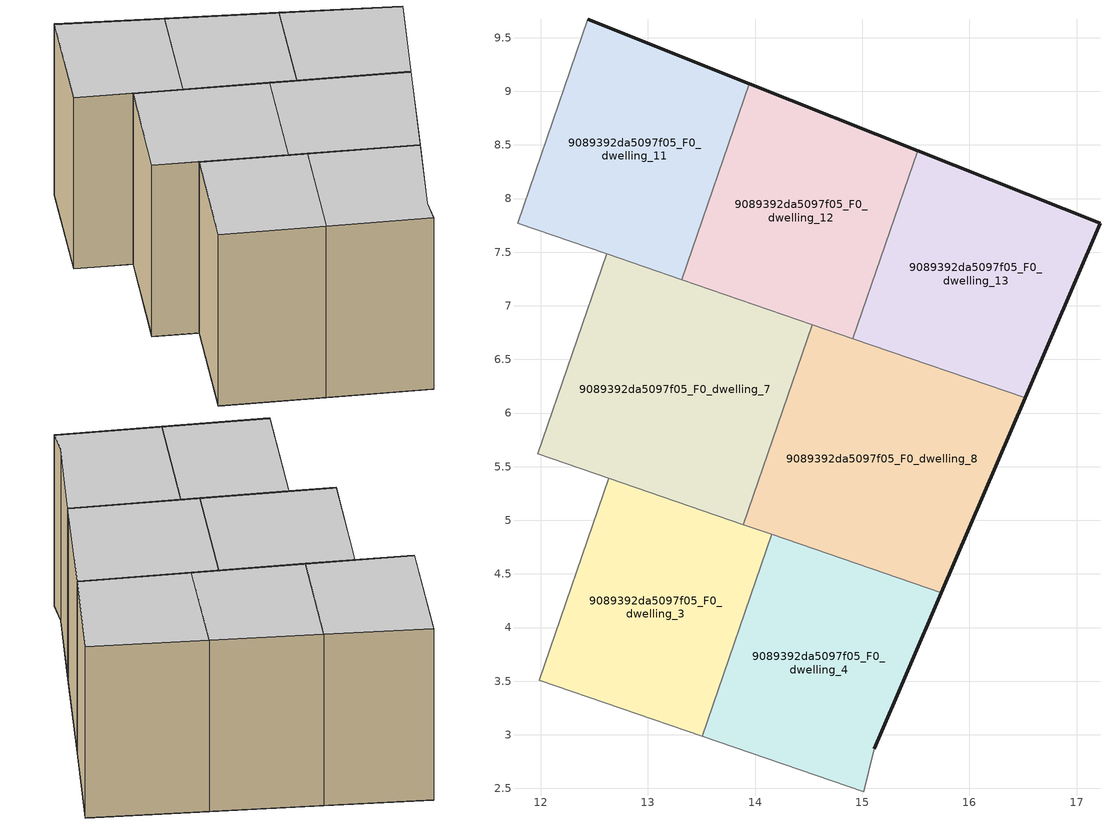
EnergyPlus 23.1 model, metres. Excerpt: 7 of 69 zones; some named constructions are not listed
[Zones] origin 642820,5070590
9089392da5097f05_F0_dwelling_11
 floor ground (EU_floor_Construction): 13.32,7.24 13.95,9.07 12.44,9.67 11.79,7.77 z0
 wall outside (EU_wall_Construction): 12.44,9.67 13.95,9.07 z0:3
 wall to 9089392da5097f05_F0_dwelling_10 (EU_wall_Construction): 11.79,7.77 12.44,9.67 z0:3
 wall to 9089392da5097f05_F0_dwelling_12 (EU_wall_Construction): 13.95,9.07 13.32,7.24 z0:3
 wall to 9089392da5097f05_F0_dwelling_7 (EU_wall_Construction): 13.32,7.24 12.62,7.48 z0:3
 wall to 9089392da5097f05_F0_dwelling_6 (EU_wall_Construction): 12.62,7.48 11.78,7.77 z0:3
 ceiling to 9089392da5097f05_F1_dwelling_11 (EU_floor_Construction): 13.95,9.07 13.32,7.24 11.79,7.77 12.44,9.67 z3
9089392da5097f05_F0_dwelling_12
 floor ground (EU_floor_Construction): 14.91,6.69 15.52,8.45 13.95,9.07 13.32,7.24 z0
 wall outside (EU_wall_Construction): 13.95,9.07 15.52,8.45 z0:3
 wall to 9089392da5097f05_F0_dwelling_13 (EU_wall_Construction): 15.52,8.45 14.91,6.69 z0:3
 wall to 9089392da5097f05_F0_dwelling_8 (EU_wall_Construction): 14.91,6.69 14.53,6.82 z0:3
 wall to 9089392da5097f05_F0_dwelling_7 (EU_wall_Construction): 14.53,6.83 13.32,7.24 z0:3
 ceiling to 9089392da5097f05_F1_dwelling_12 (EU_floor_Construction): 15.52,8.45 14.91,6.69 13.32,7.24 13.95,9.07 z3
9089392da5097f05_F0_dwelling_13
 floor ground (EU_floor_Construction): 16.52,6.14 17.22,7.77 15.52,8.45 14.91,6.69 z0
 wall outside (EU_wall_Construction): 15.52,8.45 17.22,7.77 16.52,6.14 z0:3
 wall to 9089392da5097f05_F0_dwelling_8 (EU_wall_Construction): 16.52,6.14 14.91,6.69 z0:3
 ceiling to 9089392da5097f05_F1_dwelling_13 (EU_floor_Construction): 17.22,7.77 16.52,6.14 14.91,6.69 15.52,8.45 z3
9089392da5097f05_F0_dwelling_3
 floor ground (EU_floor_Construction): 13.51,2.99 14.16,4.87 12.64,5.39 11.99,3.51 z0
 wall to 9089392da5097f05_F0_dwelling_2 (EU_wall_Construction): 11.99,3.51 12.64,5.39 z0:3
 wall to 9089392da5097f05_F0_dwelling_4 (EU_wall_Construction): 14.16,4.87 13.51,2.99 z0:3
 wall adiabatic (EU_wall_Construction): 13.51,2.99 11.99,3.51 z0:3
 wall to 9089392da5097f05_F0_dwelling_8 (EU_wall_Construction): 13.89,4.96 14.16,4.87 z0:3
 wall to 9089392da5097f05_F0_dwelling_7 (EU_wall_Construction): 12.64,5.39 13.89,4.96 z0:3
 ceiling to 9089392da5097f05_F1_dwelling_3 (EU_floor_Construction): 14.16,4.87 13.51,2.99 11.99,3.51 12.64,5.39 z3
9089392da5097f05_F0_dwelling_4
 floor ground (EU_floor_Construction): 15.01,2.47 15.11,2.87 15.74,4.32 14.16,4.87 13.51,2.99 z0
 wall outside (EU_wall_Construction): 15.74,4.32 15.11,2.87 z0:3
 wall adiabatic (EU_wall_Construction): 15.11,2.87 15.01,2.47 13.51,2.99 z0:3
 wall to 9089392da5097f05_F0_dwelling_8 (EU_wall_Construction): 14.16,4.87 15.74,4.32 z0:3
 ceiling to 9089392da5097f05_F1_dwelling_4 (EU_floor_Construction): 15.74,4.32 15.11,2.87 15.01,2.47 13.51,2.99 14.16,4.87 z3
9089392da5097f05_F0_dwelling_7
 floor ground (EU_floor_Construction): 13.89,4.96 14.53,6.83 12.62,7.48 11.98,5.62 z0
 wall to 9089392da5097f05_F0_dwelling_6 (EU_wall_Construction): 11.98,5.62 12.62,7.48 z0:3
 wall to 9089392da5097f05_F0_dwelling_8 (EU_wall_Construction): 14.53,6.83 13.89,4.96 z0:3
 wall to 9089392da5097f05_F0_dwelling_2 (EU_wall_Construction): 12.64,5.39 11.98,5.62 z0:3
 ceiling to 9089392da5097f05_F1_dwelling_7 (EU_floor_Construction): 14.53,6.83 13.89,4.96 11.98,5.62 12.62,7.48 z3
9089392da5097f05_F0_dwelling_8
 floor ground (EU_floor_Construction): 15.74,4.32 16.52,6.14 14.53,6.83 13.89,4.96 z0
 wall outside (EU_wall_Construction): 16.52,6.14 15.74,4.32 z0:3
 ceiling to 9089392da5097f05_F1_dwelling_8 (EU_floor_Construction): 16.52,6.14 15.74,4.32 13.89,4.96 14.53,6.83 z3
[SCHEDULE:FILE] Column Number=1; Rows to Skip at Top=0; Number of Hours of Data=8760; Column Separator=Comma; Interpolate to Timestep=No; Minutes per Item=60; Adjust Schedule for Daylight Savings=Yes
Name | File
EU_Step8_GainSchedule_9089392da5097f05_F3_dwelling_11_f000 | ../../schedules/9089392da5097f05/9089392da5097f05_F3_dwelling_11_f000_gain.csv
EU_Step8_GainSchedule_9089392da5097f05_F3_dwelling_12_f000 | ../../schedules/9089392da5097f05/9089392da5097f05_F3_dwelling_12_f000_gain.csv
EU_Step8_GainSchedule_9089392da5097f05_F3_dwelling_13_f000 | ../../schedules/9089392da5097f05/9089392da5097f05_F3_dwelling_13_f000_gain.csv
EU_Step8_GainSchedule_9089392da5097f05_F4_dwelling_0_f000 | ../../schedules/9089392da5097f05/9089392da5097f05_F4_dwelling_0_f000_gain.csv
EU_Step8_GainSchedule_9089392da5097f05_F4_dwelling_1_f000 | ../../schedules/9089392da5097f05/9089392da5097f05_F4_dwelling_1_f000_gain.csv
EU_Step8_GainSchedule_9089392da5097f05_F4_dwelling_2_f000 | ../../schedules/9089392da5097f05/9089392da5097f05_F4_dwelling_2_f000_gain.csv
EU_Step8_GainSchedule_9089392da5097f05_F4_dwelling_3_f000 | ../../schedules/9089392da5097f05/9089392da5097f05_F4_dwelling_3_f000_gain.csv
EU_Step8_GainSchedule_9089392da5097f05_F4_dwelling_4_f000 | ../../schedules/9089392da5097f05/9089392da5097f05_F4_dwelling_4_f000_gain.csv
EU_Step8_GainSchedule_9089392da5097f05_F4_dwelling_5_f000 | ../../schedules/9089392da5097f05/9089392da5097f05_F4_dwelling_5_f000_gain.csv
EU_Step8_GainSchedule_9089392da5097f05_F4_dwelling_6_f000 | ../../schedules/9089392da5097f05/9089392da5097f05_F4_dwelling_6_f000_gain.csv
EU_Step8_GainSchedule_9089392da5097f05_F4_dwelling_7_f000 | ../../schedules/9089392da5097f05/9089392da5097f05_F4_dwelling_7_f000_gain.csv
EU_Step8_GainSchedule_9089392da5097f05_F4_dwelling_8_f000 | ../../schedules/9089392da5097f05/9089392da5097f05_F4_dwelling_8_f000_gain.csv
EU_Step8_GainSchedule_9089392da5097f05_F4_dwelling_9_f000 | ../../schedules/9089392da5097f05/9089392da5097f05_F4_dwelling_9_f000_gain.csv
EU_Step8_GainSchedule_9089392da5097f05_F4_dwelling_10_f000 | ../../schedules/9089392da5097f05/9089392da5097f05_F4_dwelling_10_f000_gain.csv
EU_Step8_GainSchedule_9089392da5097f05_F4_dwelling_11_f000 | ../../schedules/9089392da5097f05/9089392da5097f05_F4_dwelling_11_f000_gain.csv
EU_Step8_GainSchedule_9089392da5097f05_F4_dwelling_12_f000 | ../../schedules/9089392da5097f05/9089392da5097f05_F4_dwelling_12_f000_gain.csv
